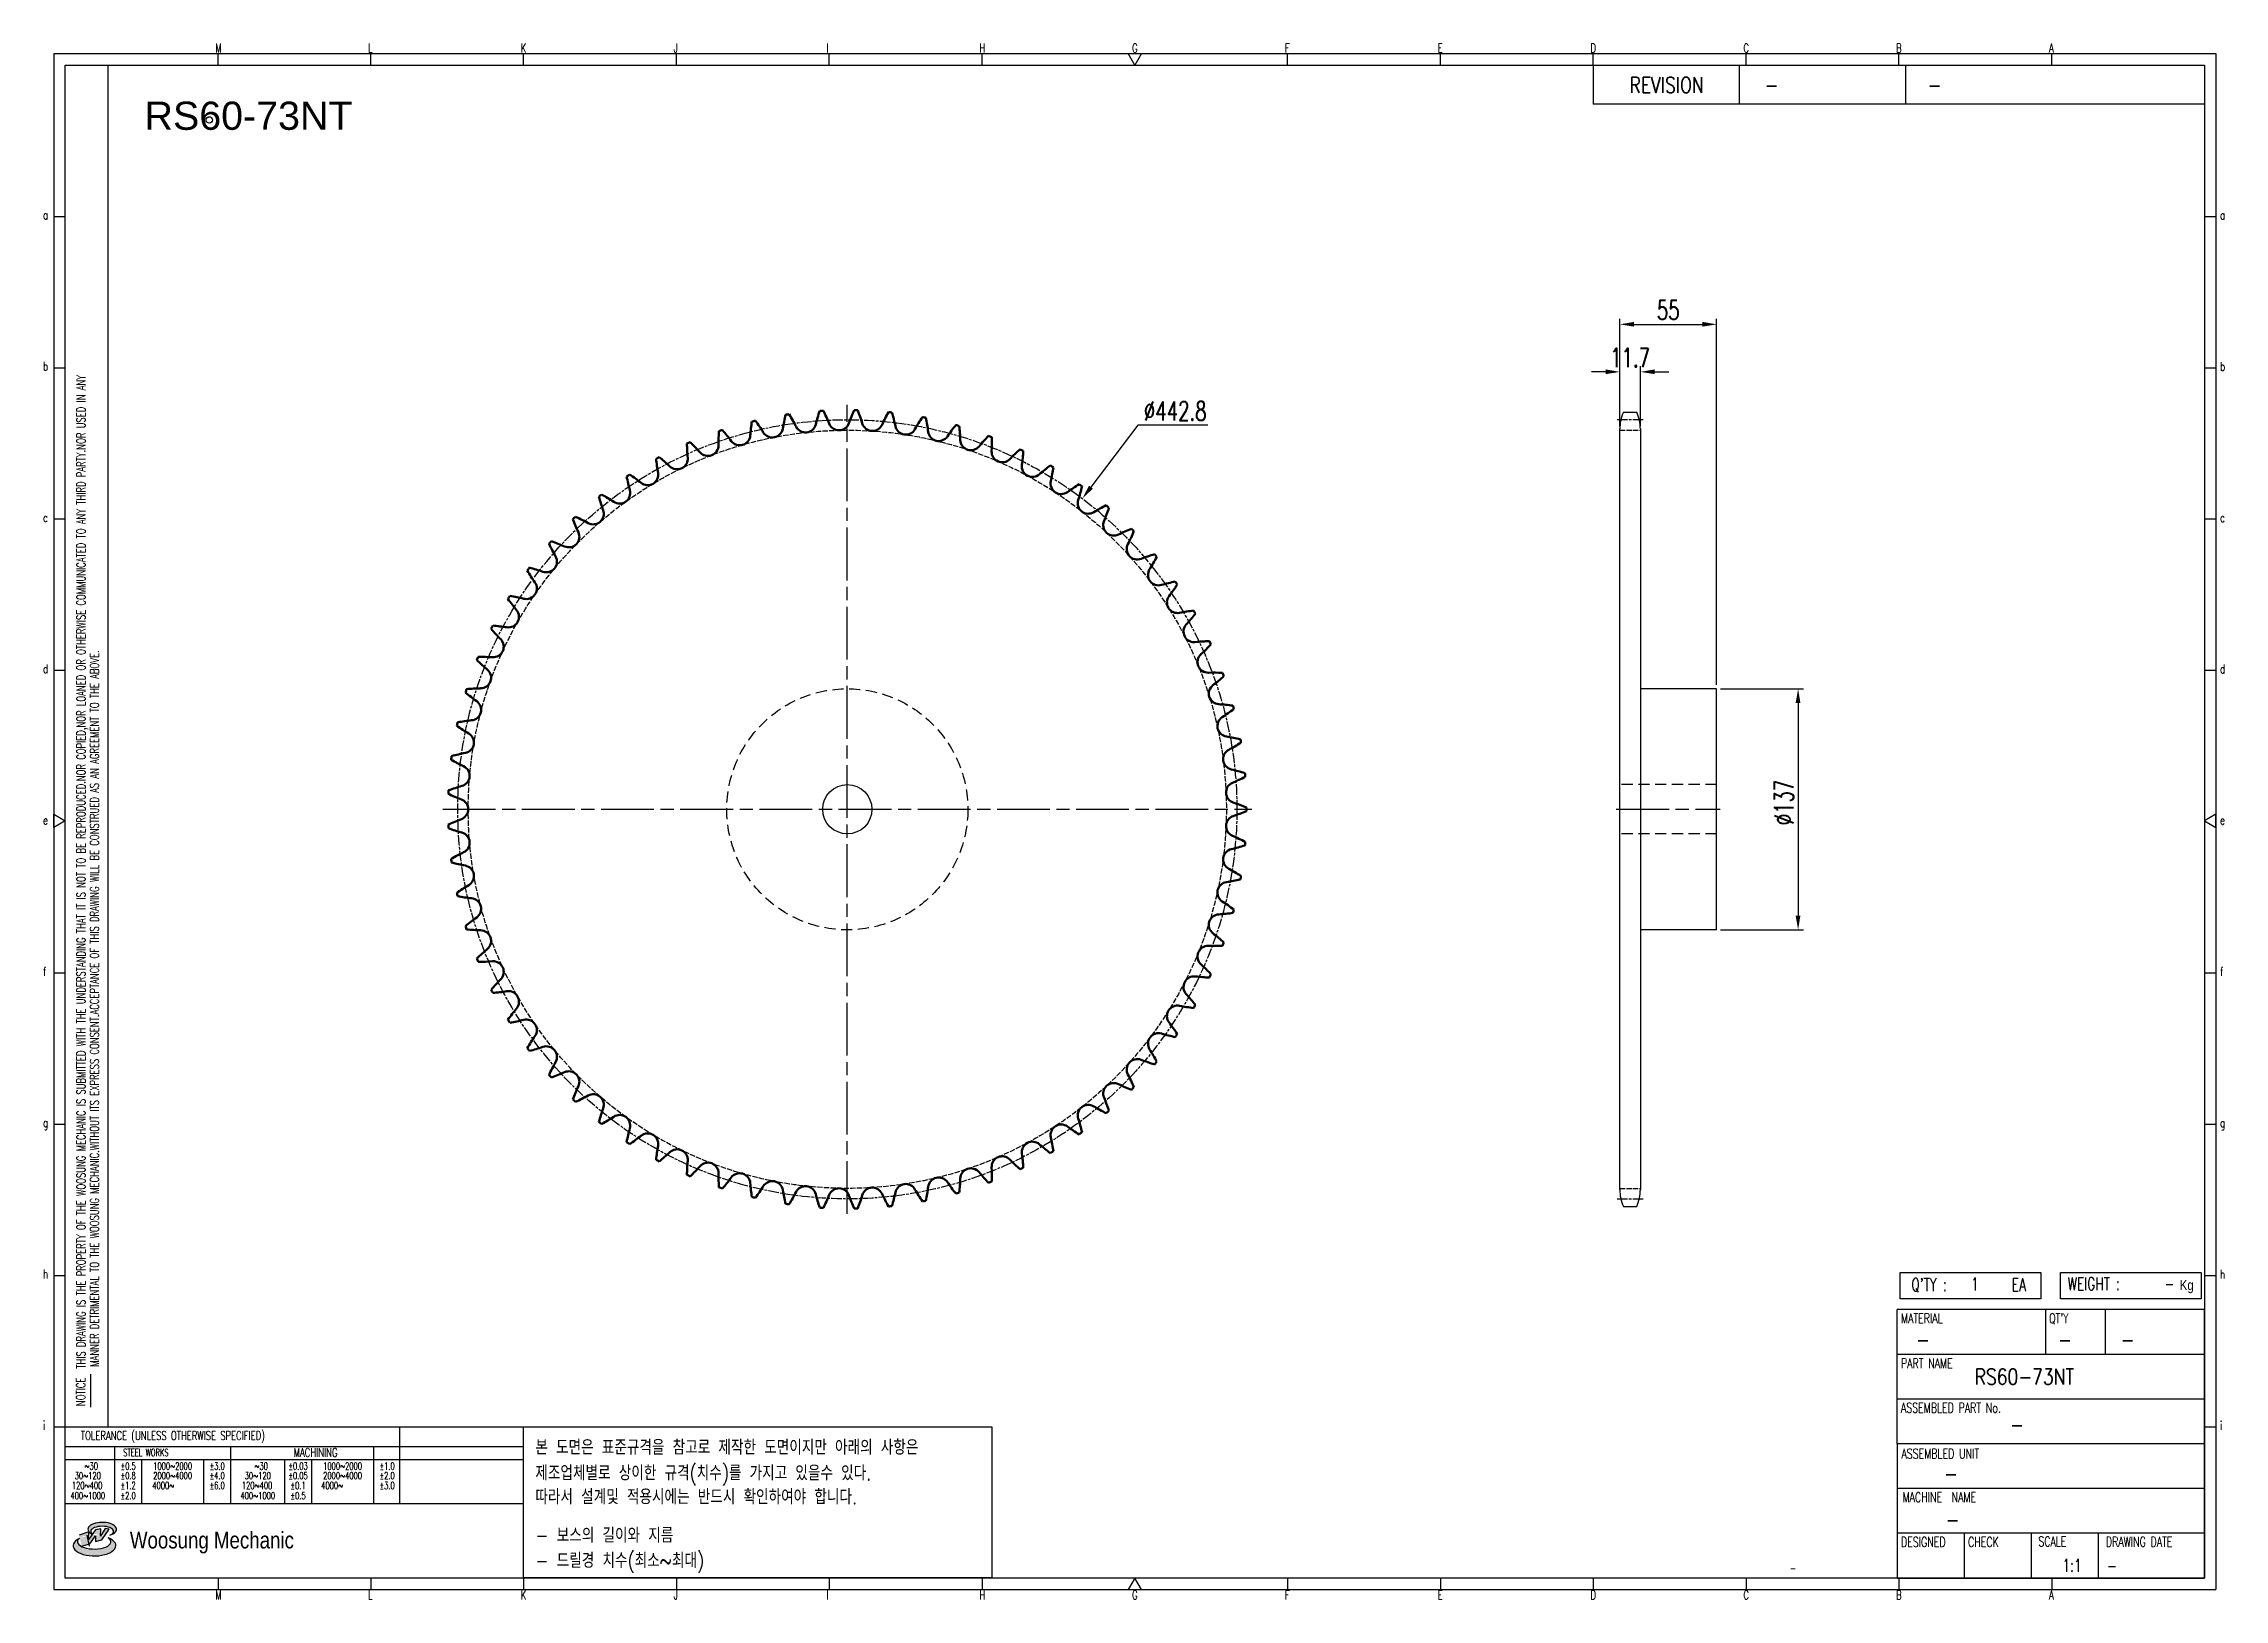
# Model space of a CAD drawing. Header units: millimetres. Extents: x 24037 to 25276, y 26 to 910.
import ezdxf
from ezdxf.enums import TextEntityAlignment as Align

# ---------------------------------------------------------------- set-up
doc = ezdxf.new("R2010")
doc.units = ezdxf.units.MM
for name, pattern in [('AM_ISO02W050', [7.5, 6, -1.5]), ('AM_ISO02W050x2', [3.75, 3, -0.75]), ('AM_ISO08W050', [18, 12, -1.5, 3, -1.5]), ('AM_ISO08W050x2', [9, 6, -0.75, 1.5, -0.75]), ('HIDDEN', [9.525, 6.35, -3.175])]:
    doc.linetypes.add(name, pattern=pattern)
for name, color, linetype, lineweight in [('AM_0N', 7, 'Continuous', 50), ('AM_3N', 6, 'AM_ISO02W050', 25), ('AM_7', 4, 'AM_ISO08W050', 25), ('AM_7N', 4, 'AM_ISO08W050', 25)]:
    doc.layers.add(name, color=color, linetype=linetype, lineweight=lineweight)
for name, color, linetype in [('HL', 2, 'HIDDEN'), ('S-DIM', 7, 'Continuous'), ('TITLE', 7, 'Continuous'), ('도면레이아웃', 7, 'Continuous')]:
    doc.layers.add(name, color=color, linetype=linetype)
doc.styles.add('HAN', font='ROMANS.shx', dxfattribs={"width": 0.7, "bigfont": 'whgtxt.shx'})
doc.styles.add('HKD_ST2', font='romans.shx', dxfattribs={"width": 0.7, "height": 4, "bigfont": '@extfont2.shx'})
doc.styles.add('HSG', font='SIMPLEX.shx', dxfattribs={"width": 0.7, "bigfont": 'HSG.shx'})
doc.styles.add('ROMANS', font='romans.shx', dxfattribs={"width": 0.7, "bigfont": 'whgtxt.shx'})
doc.styles.add('SLDTEXTSTYLE4', font='arial.ttf', dxfattribs={"width": 0.8})
doc.styles.get("Standard").update_dxf_attribs({"font": 'arial.ttf'})
doc.dimstyles.new('APP23', dxfattribs={"dimscale": 4.5, "dimtxt": 2.4, "dimasz": 1.8, "dimexe": 0.7, "dimexo": 0.5, "dimgap": 0.6, "dimtad": 1, "dimtoh": 1, "dimdec": 1, "dimrnd": 0.01, "dimzin": 9, "dimdsep": 46, "dimtxsty": 'HSG', "dimcen": 0, "dimclrd": 1, "dimclre": 1, "dimclrt": 256, "dimazin": 2, "dimtp": 1, "dimtm": 1, "dimtfac": 0.5, "dimtdec": 1, "dimtix": 1, "dimtofl": 0, "dimtmove": 0, "dimatfit": 3, "dimfxl": 0, "dimtvp": 1, "dimtolj": 2, "dimlwd": -1, "dimlwe": -1, "dimarcsym": 0})

# ---------------------------------------------------------------- blocks, each defined once
blk = doc.blocks.new('SUYWSHJH')
at = {"layer": '도면레이아웃'}
h = blk.add_hatch(color=10, dxfattribs=at)
h.paths.add_polyline_path([(1.544, 35.177), (1.554, 34.966), (1.779, 35.034), (2.054, 35.422), (1.908, 35.446), (1.728, 35.167), (1.741, 35.439), (1.547, 35.405), (1.292, 35.041), (1.295, 35.33), (0.943, 35.208), (1.03, 34.8), (1.336, 34.885)])
edge = h.paths.add_edge_path()
edge.add_ellipse((1.795, 35.421), major_axis=(-0.53, 0), ratio=0.487785, start_angle=122.36065, end_angle=403.39574)
edge.add_line((1.411, 35.244), (1.419, 35.261))
edge.add_ellipse((1.798, 35.344), major_axis=(-0.423, 0), ratio=0.444396, start_angle=131.58977, end_angle=386.19408, ccw=False)
edge = h.paths.add_edge_path()
edge.add_ellipse((1.512, 34.815), major_axis=(-0.793, 0), ratio=0.480113, start_angle=314.67633, end_angle=590.85213)
edge.add_ellipse((1.501, 34.958), major_axis=(-0.62, 0), ratio=0.43311, start_angle=331.7024, end_angle=574.42495, ccw=False)
for p, q in [((0, 90.118), (80.15, 90.118)), ((0, 90.118), (0, 33.191)), ((6.089, 89.693), (6.089, 90.118)), ((11.753, 89.693), (11.753, 90.118)), ((17.418, 89.693), (17.418, 90.118)), ((23.082, 89.693), (23.082, 90.118)), ((28.746, 89.693), (28.746, 90.118)), ((34.411, 89.693), (34.411, 90.118)), ((45.739, 89.693), (45.739, 90.118)), ((51.404, 89.693), (51.404, 90.118)), ((57.068, 89.693), (57.068, 90.118)), ((62.732, 89.693), (62.732, 90.118)), ((68.397, 89.693), (68.397, 90.118)), ((74.061, 89.693), (74.061, 90.118)), ((80.15, 90.118), (80.15, 33.191)), ((0, 84.085), (0.425, 84.085)), ((79.725, 84.085), (80.15, 84.085)), ((0, 78.478), (0.425, 78.478)), ((79.725, 78.478), (80.15, 78.478)), ((0, 72.87), (0.425, 72.87)), ((79.725, 72.87), (80.15, 72.87)), ((0, 67.262), (0.425, 67.262)), ((79.725, 67.262), (80.15, 67.262)), ((0, 56.047), (0.425, 56.047)), ((79.725, 56.047), (80.15, 56.047)), ((0, 50.439), (0.425, 50.439)), ((79.725, 50.439), (80.15, 50.439)), ((0, 44.832), (0.425, 44.832)), ((79.725, 44.832), (80.15, 44.832)), ((1.377, 39.947), (1.377, 41.174)), ((0, 39.224), (0.425, 39.224)), ((79.725, 39.224), (80.15, 39.224)), ((0, 33.191), (80.15, 33.191)), ((6.089, 33.616), (6.089, 33.191)), ((11.753, 33.616), (11.753, 33.191)), ((17.418, 33.616), (17.418, 33.191)), ((23.082, 33.616), (23.082, 33.191)), ((28.746, 33.616), (28.746, 33.191)), ((34.411, 33.616), (34.411, 33.191)), ((45.739, 33.616), (45.739, 33.191)), ((51.404, 33.616), (51.404, 33.191)), ((57.068, 33.616), (57.068, 33.191)), ((62.732, 33.616), (62.732, 33.191)), ((68.397, 33.616), (68.397, 33.191)), ((74.061, 33.616), (74.061, 33.191))]:
    blk.add_line(p, q)
at = {"color": 2}
for p, q in [((2.017, 39.224), (2.017, 89.693)), ((0.425, 39.224), (17.418, 39.224)), ((12.816, 39.224), (12.816, 36.382)), ((17.418, 33.616), (17.418, 39.224)), ((0.425, 38.487), (17.418, 38.487)), ((0.425, 38.012), (17.418, 38.012)), ((2.257, 38.487), (2.257, 36.382)), ((3.257, 38.012), (3.257, 36.382)), ((5.557, 38.012), (5.557, 36.382)), ((6.557, 38.5), (6.557, 36.382)), ((8.557, 38.012), (8.557, 36.382)), ((9.557, 38.026), (9.557, 36.382)), ((11.857, 38.487), (11.857, 36.382)), ((0.425, 36.382), (17.418, 36.382))]:
    blk.add_line(p, q, dxfattribs=at)
at = {"color": 6, "ltscale": 0.5}
for p, q in [((57.068, 89.693), (57.068, 88.246)), ((62.47, 89.693), (62.47, 88.246)), ((68.635, 89.693), (68.635, 88.246)), ((79.725, 88.246), (57.068, 88.246)), ((68.336, 38.59), (68.336, 43.563)), ((79.725, 43.563), (68.336, 43.563)), ((73.827, 43.563), (73.827, 41.905)), ((76.037, 43.563), (76.037, 41.905)), ((79.725, 38.59), (79.725, 43.563)), ((79.725, 41.905), (68.336, 41.905)), ((79.725, 40.248), (68.336, 40.248)), ((68.336, 38.59), (68.336, 33.616)), ((79.725, 38.59), (68.336, 38.59)), ((79.725, 33.616), (79.725, 38.59)), ((79.725, 36.932), (68.336, 36.932)), ((79.725, 35.274), (68.336, 35.274)), ((70.822, 33.616), (70.822, 35.274)), ((73.309, 33.616), (73.309, 35.274)), ((75.796, 33.616), (75.796, 35.274)), ((68.336, 33.616), (79.725, 33.616))]:
    blk.add_line(p, q, dxfattribs=at)
for points in [[(40.075, 89.693), (39.83, 90.118), (40.32, 90.118)], [(0.425, 89.693), (79.725, 89.693), (79.725, 33.616), (0.425, 33.616)], [(0.425, 61.679), (0, 61.433), (0, 61.924)], [(79.725, 61.679), (80.15, 61.433), (80.15, 61.924)], [(40.075, 33.616), (39.83, 33.191), (40.32, 33.191)]]:
    blk.add_lwpolyline(points, close=True)
at = {"layer": 'TITLE', "color": 20}
for p, q in [((68.449, 43.961), (68.449, 44.936)), ((68.449, 44.936), (73.654, 44.936)), ((73.654, 44.936), (73.654, 43.961)), ((74.39, 43.961), (74.39, 44.936)), ((74.39, 44.936), (79.595, 44.936)), ((79.595, 44.936), (79.595, 43.961)), ((73.654, 43.961), (68.449, 43.961)), ((79.595, 43.961), (74.39, 43.961))]:
    blk.add_line(p, q, dxfattribs=at)
at = {"layer": '도면레이아웃'}
for p, q in [((1.295, 35.33), (0.943, 35.208)), ((1.03, 34.8), (1.336, 34.885)), ((1.224, 35.208), (1.311, 34.8)), ((1.224, 35.208), (1.224, 35.208)), ((1.547, 35.405), (1.292, 35.041)), ((1.292, 35.041), (1.295, 35.33)), ((1.336, 34.885), (1.544, 35.177)), ((1.419, 35.261), (1.411, 35.244)), ((1.544, 35.177), (1.554, 34.966)), ((1.741, 35.439), (1.547, 35.405)), ((1.554, 34.966), (1.779, 35.034)), ((1.908, 35.446), (1.728, 35.167)), ((1.728, 35.167), (1.741, 35.439)), ((1.779, 35.034), (2.054, 35.422)), ((2.054, 35.422), (1.908, 35.446))]:
    blk.add_line(p, q, dxfattribs=at)
for centre, major_axis, ratio, start_param, end_param in [((1.795, 35.421), (-0.53, 0), 0.487785, 2.135596, 7.040584), ((1.512, 34.815), (-0.793, 0), 0.480113, 5.492138, 10.312315), ((1.501, 34.958), (-0.62, 0), 0.43311, 5.789299, 10.025607), ((1.798, 35.344), (-0.423, 0), 0.444396, 2.296675, 6.740358)]:
    blk.add_ellipse(centre, major_axis=major_axis, ratio=ratio, start_param=start_param, end_param=end_param, dxfattribs=at)
at = {"color": 4, "style": 'HKD_ST2', "width": 0.7}
for s, p in [('M', (5.988, 90.164)), ('L', (11.652, 90.164)), ('K', (17.316, 90.164)), ('J', (22.981, 90.164)), ('I', (28.645, 90.164)), ('H', (34.309, 90.164)), ('G', (39.974, 90.164)), ('F', (45.638, 90.164)), ('E', (51.302, 90.164)), ('D', (56.967, 90.164)), ('C', (62.631, 90.164)), ('B', (68.295, 90.164)), ('A', (73.96, 90.164)), ('a', (-0.395, 83.976)), ('a', (80.305, 83.97)), ('b', (-0.395, 78.368)), ('b', (80.305, 78.362)), ('c', (-0.395, 72.76)), ('c', (80.305, 72.754)), ('d', (-0.395, 67.153)), ('d', (80.305, 67.147)), ('e', (-0.395, 61.545)), ('e', (80.305, 61.539)), ('f', (-0.395, 55.937)), ('f', (80.305, 55.931)), ('g', (-0.395, 50.33)), ('g', (80.305, 50.324)), ('h', (-0.395, 44.722)), ('h', (80.305, 44.716)), ('i', (-0.395, 39.114)), ('i', (80.305, 39.108)), ('M', (5.988, 32.824)), ('L', (11.652, 32.824)), ('K', (17.316, 32.824)), ('J', (22.981, 32.824)), ('I', (28.645, 32.824)), ('H', (34.309, 32.824)), ('G', (39.974, 32.824)), ('F', (45.638, 32.824)), ('E', (51.302, 32.824)), ('D', (56.967, 32.824)), ('C', (62.631, 32.824)), ('B', (68.295, 32.824)), ('A', (73.96, 32.824))]:
    blk.add_text(s, height=0.326, dxfattribs=at).set_placement(p)
for s, height, style, width, p in [('REVISION', 0.5806, 'HAN', 0.8, (58.415, 88.664)), ('-', 0.581, 'HAN', 0.8, (63.426, 88.664)), ('-', 0.581, 'HAN', 0.8, (69.468, 88.664)), ("Q'TY : ", 0.4746, 'HKD_ST2', 0.7, (68.857, 44.253)), ('1', 0.475, 'HKD_ST2', 0.7, (71.071, 44.275)), ('EA', 0.4746, 'HKD_ST2', 0.7, (72.578, 44.253)), ('WEIGHT : ', 0.4746, 'HKD_ST2', 0.7, (74.65, 44.286)), ('-', 0.581, 'HAN', 0.8, (69.029, 42.157)), ('-', 0.581, 'HAN', 0.8, (74.289, 42.157)), ('-', 0.581, 'HAN', 0.8, (76.623, 42.157)), ('-', 0.581, 'HAN', 0.8, (72.515, 39.013)), ('-', 0.581, 'HAN', 0.8, (70.067, 37.189)), ('-', 0.581, 'HAN', 0.8, (70.126, 35.48)), ('1:1', 0.4746, 'HKD_ST2', 0.7, (74.458, 33.848)), ('-', 0.475, 'HKD_ST2', 0.7, (76.112, 33.837))]:
    blk.add_text(s, height=height, dxfattribs=dict(style=style, width=width)).set_placement(p)
at = {"color": 6, "style": 'HKD_ST2', "width": 0.7}
for s, p in [(' THIS DRAWING IS THE PROPERTY OF THE WOOSUNG MECHANIC IS SUBMITTED WITH THE UNDERSTANDING THAT IT IS NOT TO BE REPRODUCED.NOR COPIED,NOR LOANED OR OTHERWISE COMMUNICATED TO ANY THIRD PARTY.NOR USED IN ANY', (1.173, 41.217)), ('MANNER DETRIMENTAL TO THE WOOSUNG MECHANIC.WITHOUT ITS EXPRESS CONSENT.ACCEPTANCE OF THIS DRAWING WILL BE CONSTRUED AS AN AGREEMENT TO THE ABOVE.', (1.672, 41.447))]:
    blk.add_text(s, height=0.326266, rotation=90, dxfattribs=at).set_placement(p)
at = {"style": 'HKD_ST2', "width": 0.7}
blk.add_text('-', height=0.475, dxfattribs=at).set_placement((78.613, 44.286), align=Align.RIGHT)
at = {"color": 4, "style": 'HKD_ST2', "width": 0.7}
for s, height, p in [('MATERIAL', 0.3651, (68.474, 43.425)), ("QT'Y", 0.3651, (73.965, 43.425)), ('PART NAME', 0.3651, (68.474, 41.756)), ('ASSEMBLED PART No.', 0.36511, (68.474, 40.109)), ('ASSEMBLED UNIT', 0.36511, (68.49, 38.408)), ('MACHINE  NAME', 0.36511, (68.532, 36.794)), ('DESIGNED', 0.3651, (68.474, 35.136)), ('CHECK', 0.3651, (70.961, 35.136)), ('SCALE', 0.3651, (73.566, 35.153)), ('DRAWING DATE', 0.36511, (76.071, 35.141))]:
    blk.add_text(s, height=height, dxfattribs=at).set_placement(p, align=Align.TOP_LEFT)
at = {"style": 'HKD_ST2', "width": 0.7}
blk.add_text('NOTICE', height=0.3263, rotation=90, dxfattribs=at).set_placement((1.163, 39.988))
for s, height, style, width, p in [('TOLERANCE (UNLESS OTHERWISE SPECIFIED)', 0.32627, 'HKD_ST2', 0.7, (4.417, 38.896)), ('-', 0.326, 'ROMANS', 0.65, (64.469, 33.975))]:
    blk.add_text(s, height=height, dxfattribs=dict(style=style, width=width)).set_placement(p, align=Align.MIDDLE_CENTER)
at = {"color": 4, "style": 'HKD_ST2', "width": 0.7}
for s, height, p in [('STEEL WORKS', 0.26101, (3.416, 38.268)), ('MACHINING', 0.3263, (9.707, 38.27)), ('%%P0.5', 0.261, (2.757, 37.762)), ('%%P0.8', 0.261, (2.757, 37.411)), ('%%P3.0', 0.261, (6.057, 37.762)), ('%%P4.0', 0.261, (6.057, 37.411)), ('%%P0.03', 0.261, (9.057, 37.762)), ('%%P0.05', 0.261, (9.057, 37.411)), ('%%P1.0', 0.261, (12.357, 37.762)), ('%%P2.0', 0.261, (12.357, 37.411)), ('%%P1.2', 0.261, (2.757, 37.045)), ('%%P2.0', 0.261, (2.757, 36.67)), ('%%P6.0', 0.261, (6.057, 37.045)), ('%%P0.1', 0.261, (9.057, 37.045)), ('%%P0.5', 0.261, (9.057, 36.67)), ('%%P3.0', 0.261, (12.357, 37.045))]:
    blk.add_text(s, height=height, dxfattribs=at).set_placement(p, align=Align.MIDDLE)
for s, height, p in [('30%%126120', 0.261, (1.263, 37.411)), ('%%12630', 0.261, (1.389, 37.762)), ('2000%%1264000', 0.26101, (4.407, 37.411)), ('1000%%1262000', 0.26101, (4.407, 37.762)), ('30%%126120', 0.261, (7.563, 37.411)), ('%%12630', 0.261, (7.689, 37.762)), ('2000%%1264000', 0.26101, (10.707, 37.411)), ('1000%%1262000', 0.26101, (10.707, 37.762)), ('400%%1261000', 0.26101, (1.263, 36.67)), ('120%%126400', 0.26101, (1.237, 37.045)), ('4000%%126', 0.261, (4.061, 37.045)), ('400%%1261000', 0.26101, (7.563, 36.67)), ('120%%126400', 0.26101, (7.537, 37.045)), ('4000%%126', 0.261, (10.321, 37.045))]:
    blk.add_text(s, height=height, dxfattribs=at).set_placement(p, align=Align.MIDDLE_CENTER)
at = {"color": 1, "style": 'SLDTEXTSTYLE4', "width": 0.8}
blk.add_text('Woosung Mechanic', height=0.61957, dxfattribs=at).set_placement((2.822, 34.711))
at = {"layer": 'TITLE', "width": 0.8}
blk.add_text('Kg', height=0.3789, dxfattribs=at).set_placement((78.807, 44.286))
blk = doc.blocks.new('*D2')
at = {"layer": 'Defpoints', "color": 0, "transparency": 16777216}
for p in [(24944.6, 723.6), (24932.9, 690.5), (24944.6, 690.5)]:
    blk.add_point(p, dxfattribs=at)
at = {"layer": 'S-DIM', "color": 1, "transparency": 16777216}
for p, q in [((24924.8, 723.6), (24916.7, 723.6)), ((24932.9, 692.8), (24932.9, 726.8)), ((24944.6, 692.8), (24944.6, 726.8)), ((24952.7, 723.6), (24960.8, 723.6))]:
    blk.add_line(p, q, dxfattribs=at)
for points in [[(24924.8, 725), (24924.8, 722.3), (24932.9, 723.6)], [(24952.7, 725), (24952.7, 722.3), (24944.6, 723.6)]]:
    blk.add_solid(points, dxfattribs=at)
at = {"layer": 'S-DIM', "transparency": 16777216, "insert": (24938.7, 731.7), "char_height": 10.8, "attachment_point": 5, "style": 'HSG'}
blk.add_mtext('\\A2;11.7', dxfattribs=at)
blk = doc.blocks.new('*D3')
at = {"layer": 'Defpoints', "color": 0, "transparency": 16777216}
for p in [(24987.9, 750.6), (24932.9, 690.5), (24987.9, 543.5)]:
    blk.add_point(p, dxfattribs=at)
at = {"layer": 'S-DIM', "color": 1, "transparency": 16777216}
for p, q in [((24932.9, 692.8), (24932.9, 753.8)), ((24941, 750.6), (24979.8, 750.6)), ((24987.9, 545.8), (24987.9, 753.8))]:
    blk.add_line(p, q, dxfattribs=at)
for points in [[(24941, 752), (24941, 749.3), (24932.9, 750.6)], [(24979.8, 752), (24979.8, 749.3), (24987.9, 750.6)]]:
    blk.add_solid(points, dxfattribs=at)
at = {"layer": 'S-DIM', "transparency": 16777216, "insert": (24960.4, 758.7), "char_height": 10.8, "attachment_point": 5, "style": 'HSG'}
blk.add_mtext('\\A2;55', dxfattribs=at)
blk = doc.blocks.new('*D4')
at = {"layer": 'Defpoints', "color": 0, "transparency": 16777216}
for p in [(24987.9, 543.5), (24987.9, 406.5), (25034.2, 406.5)]:
    blk.add_point(p, dxfattribs=at)
at = {"layer": 'S-DIM', "color": 1, "transparency": 16777216}
for p, q in [((24990.1, 543.5), (25037.3, 543.5)), ((25034.2, 535.4), (25034.2, 414.6)), ((24990.1, 406.5), (25037.3, 406.5))]:
    blk.add_line(p, q, dxfattribs=at)
for points in [[(25032.8, 535.4), (25035.5, 535.4), (25034.2, 543.5)], [(25032.8, 414.6), (25035.5, 414.6), (25034.2, 406.5)]]:
    blk.add_solid(points, dxfattribs=at)
at = {"layer": 'S-DIM', "transparency": 16777216, "insert": (25026.1, 478.9), "char_height": 10.8, "attachment_point": 5, "rotation": 90, "style": 'HSG'}
blk.add_mtext('\\A2;%%c137', dxfattribs=at)
blk = doc.blocks.new('*D5')
at = {"layer": 'Defpoints', "color": 0, "transparency": 16777216}
for p in [(24627.4, 651.6), (24360.3, 298.5)]:
    blk.add_point(p, dxfattribs=at)
at = {"layer": 'S-DIM', "color": 1, "transparency": 16777216}
for p, q in [((24659, 693.3), (24632.3, 658)), ((24698.8, 693.3), (24659, 693.3))]:
    blk.add_line(p, q, dxfattribs=at)
blk.add_solid([(24631.2, 658.9), (24633.4, 657.2), (24627.4, 651.6)], dxfattribs=at)
at = {"layer": 'S-DIM', "transparency": 16777216, "insert": (24680.2, 701.4), "char_height": 10.8, "attachment_point": 5, "style": 'HSG'}
blk.add_mtext('\\A2;∅442.8', dxfattribs=at)

msp = doc.modelspace()

# ---------------------------------------------------------------- linework, layer by layer
for p, q in [((24934.94, 700.68), (24942.48, 700.68)), ((24932.86, 258.86), (24932.86, 691.18)), ((24944.56, 691.18), (24944.56, 258.86)), ((24987.86, 543.52), (24944.56, 543.52)), ((24987.86, 406.52), (24987.86, 543.52)), ((24987.86, 406.52), (24944.56, 406.52)), ((24934.94, 249.36), (24942.48, 249.36))]:
    msp.add_line(p, q)
at = {"color": 4}
msp.add_lwpolyline([(24309.89, 124.14), (24576.05, 124.14), (24576.05, 38.17), (24309.89, 38.17)], close=True, dxfattribs=at)
for centre, radius in [((24131.24, 866.74), 1.85), ((24493.84, 475.02), 14)]:
    msp.add_circle(centre, radius)
for centre, start, end in [((24955.56, 691.18), 155.25994, 180), ((24921.86, 691.18), 0, 24.74006), ((24955.56, 258.86), 180, 204.74006), ((24921.86, 258.86), 335.25994, 0)]:
    msp.add_arc(centre, 22.7, start, end)
at = {"layer": 'AM_0N'}
for centre, radius, start, end in [((24545.54, 678.81), 107.19, 171.12036, 175.41096), ((24493.84, 475.02), 226.91, 103.3019, 103.82138), ((24354.92, 632.83), 107.19, 31.71233, 36.00293), ((24562.87, 673.61), 107.19, 166.18885, 170.47945), ((24493.84, 475.02), 226.91, 98.3704, 98.88988), ((24369, 644.19), 107.19, 26.78082, 31.07142), ((24579.68, 666.94), 107.19, 161.25734, 165.54795), ((24493.84, 475.02), 226.91, 93.43889, 93.95837), ((24384, 654.29), 107.19, 21.84932, 26.13992), ((24489.08, 696.42), 6.01, 201.84932, 340.61644), ((24595.86, 658.85), 107.19, 156.32584, 160.61644), ((24493.84, 475.02), 226.91, 88.50738, 89.02686), ((24399.82, 663.07), 107.19, 16.91781, 21.20841), ((24508.13, 696.01), 6.01, 196.91781, 335.68493), ((24611.29, 649.4), 107.19, 151.39433, 155.68493), ((24493.84, 475.02), 226.91, 83.57588, 84.09536), ((24416.33, 670.46), 107.19, 11.9863, 16.2769), ((24625.84, 638.66), 107.19, 146.46282, 150.75342), ((24493.84, 475.02), 226.91, 78.64437, 79.16385), ((24433.42, 676.4), 107.19, 7.05479, 11.34539), ((24493.84, 475.02), 226.91, 113.16492, 113.6844), ((24509.87, 684.65), 107.19, 180.98337, 185.27397), ((24329.94, 606.7), 107.19, 41.57534, 45.86594), ((24414.63, 681.82), 6.01, 221.57534, 0.34247), ((24527.83, 682.5), 107.19, 176.05187, 180.34247), ((24493.84, 475.02), 226.91, 108.23341, 108.75289), ((24341.87, 620.3), 107.19, 36.64384, 40.93444), ((24432.7, 687.87), 6.01, 216.64384, 355.41096), ((24451.22, 692.34), 6.01, 211.71233, 350.47945), ((24470.06, 695.19), 6.01, 206.78082, 345.54795), ((24527.07, 693.97), 6.01, 191.9863, 330.75342), ((24545.77, 690.3), 6.01, 187.05479, 325.82192), ((24639.42, 626.71), 107.19, 141.53132, 145.82192), ((24493.84, 475.02), 226.91, 73.71286, 74.23234), ((24450.96, 680.85), 107.19, 2.12329, 6.41389), ((24564.08, 685.04), 6.01, 182.12329, 320.89041), ((24651.92, 613.63), 107.19, 136.59981, 140.89041), ((24493.84, 475.02), 226.91, 68.78136, 69.30084), ((24468.81, 683.77), 107.19, 357.19178, 1.48238), ((24493.84, 475.02), 226.91, 118.09642, 118.6159), ((24491.79, 685.26), 107.19, 185.91488, 190.20548), ((24319.23, 592.12), 107.19, 46.50685, 50.79745), ((24397.14, 674.25), 6.01, 226.50685, 5.27397), ((24581.88, 678.22), 6.01, 177.19178, 315.9589), ((24663.25, 599.53), 107.19, 131.6683, 135.9589), ((24493.84, 475.02), 226.91, 63.84985, 64.36933), ((24599.02, 669.9), 6.01, 172.26027, 311.0274), ((24486.85, 685.15), 107.19, 352.26027, 356.55087), ((24673.33, 584.5), 107.19, 126.7368, 131.0274), ((24493.84, 475.02), 226.91, 58.91834, 59.43782), ((24504.94, 684.97), 107.19, 347.32877, 351.61937), ((24493.84, 475.02), 226.91, 123.02793, 123.54741), ((24473.72, 684.3), 107.19, 190.84639, 195.13699), ((24309.81, 576.68), 107.19, 51.43836, 55.72896), ((24380.37, 665.2), 6.01, 231.43836, 10.20548), ((24615.38, 660.14), 6.01, 167.32877, 306.09589), ((24682.08, 568.67), 107.19, 121.80529, 126.09589), ((24522.95, 683.24), 107.19, 342.39726, 346.68786), ((24493.84, 475.02), 226.91, 53.98683, 54.50632), ((24349.47, 642.95), 6.01, 241.30137, 20.06849), ((24493.84, 475.02), 226.91, 127.95944, 128.47892), ((24455.8, 681.8), 107.19, 195.77789, 200.06849), ((24301.75, 560.48), 107.19, 56.36986, 60.66046), ((24364.44, 654.74), 6.01, 236.36986, 15.13699), ((24630.85, 649.01), 6.01, 162.39726, 301.16438), ((24689.43, 552.14), 107.19, 116.87378, 121.16438), ((24540.74, 679.97), 107.19, 337.46575, 341.75635), ((24493.84, 475.02), 226.91, 49.05533, 49.57481), ((24335.57, 629.92), 6.01, 246.23288, 25), ((24493.84, 475.02), 226.91, 132.89094, 133.41043), ((24438.17, 677.76), 107.19, 200.7094, 205), ((24295.11, 543.65), 107.19, 61.30137, 65.59197), ((24645.3, 636.58), 6.01, 157.46575, 296.23288), ((24695.34, 535.04), 107.19, 111.94228, 116.23288), ((24558.18, 675.18), 107.19, 332.53425, 336.82485), ((24493.84, 475.02), 226.91, 44.12382, 44.6433), ((24493.84, 475.02), 226.91, 137.82245, 138.34193), ((24420.95, 672.22), 107.19, 205.64091, 209.93151), ((24289.95, 526.31), 107.19, 66.23288, 70.52348), ((24658.63, 622.97), 6.01, 152.53425, 291.30137), ((24699.75, 517.5), 107.19, 107.01077, 111.30137), ((24493.84, 475.02), 226.91, 39.19231, 39.7118), ((24493.84, 475.02), 226.91, 142.75396, 143.27344), ((24404.26, 665.23), 107.19, 210.57241, 214.86301), ((24286.29, 508.6), 107.19, 71.16438, 75.45498), ((24322.84, 615.74), 6.01, 251.16438, 29.93151), ((24670.74, 608.25), 6.01, 147.60274, 286.36986), ((24575.15, 668.91), 107.19, 327.60274, 331.89334), ((24493.84, 475.02), 226.91, 147.68546, 148.20495), ((24284.17, 490.63), 107.19, 76.09589, 80.38649), ((24311.38, 600.52), 6.01, 256.09589, 34.86301), ((24702.64, 499.64), 107.19, 102.07926, 106.36986), ((24681.53, 592.55), 6.01, 142.67123, 281.43836), ((24591.52, 661.2), 107.19, 322.67123, 326.96183), ((24493.84, 475.02), 226.91, 34.26081, 34.78029), ((24301.26, 584.37), 6.01, 261.0274, 39.79452), ((24388.24, 656.82), 107.19, 215.50392, 219.79452), ((24703.98, 481.6), 107.19, 97.14776, 101.43836), ((24607.16, 652.11), 107.19, 317.73973, 322.03033), ((24493.84, 475.02), 226.91, 29.3293, 29.84878), ((24493.84, 475.02), 226.91, 152.61697, 153.13645), ((24373.01, 647.07), 107.19, 220.43543, 224.72603), ((24292.58, 567.41), 6.01, 265.9589, 44.72603), ((24283.61, 472.55), 107.19, 81.0274, 85.318), ((24690.94, 575.98), 6.01, 137.73973, 276.50685), ((24703.77, 463.51), 107.19, 92.21625, 96.50685), ((24493.84, 475.02), 226.91, 24.39779, 24.91727), ((24493.84, 475.02), 226.91, 157.54848, 158.06796), ((24358.66, 636.05), 107.19, 225.36693, 229.65753), ((24284.6, 454.49), 107.19, 85.9589, 90.2495), ((24698.89, 558.66), 6.01, 132.80822, 271.57534), ((24621.96, 641.72), 107.19, 312.80822, 317.09882), ((24285.38, 549.77), 6.01, 270.89041, 49.65753), ((24702, 445.5), 107.19, 87.28474, 91.57534), ((24705.32, 540.73), 6.01, 127.87671, 266.64384), ((24635.82, 630.08), 107.19, 307.87671, 312.16731), ((24493.84, 475.02), 226.91, 19.46629, 19.98577), ((24493.84, 475.02), 226.91, 162.47999, 162.99947), ((24345.32, 623.83), 107.19, 230.29844, 234.58904), ((24287.14, 436.57), 107.19, 90.89041, 95.18101), ((24279.73, 531.57), 6.01, 275.82192, 54.58904), ((24698.7, 427.72), 107.19, 82.35324, 86.64384), ((24493.84, 475.02), 226.91, 14.53478, 15.05426), ((24493.84, 475.02), 226.91, 167.41149, 167.93097), ((24333.08, 610.51), 107.19, 235.22995, 239.52055), ((24291.21, 418.95), 107.19, 95.82192, 100.11252), ((24710.19, 522.3), 6.01, 122.94521, 261.71233), ((24648.62, 617.3), 107.19, 302.94521, 307.23581), ((24275.66, 512.95), 6.01, 280.75342, 59.52055), ((24713.45, 503.53), 6.01, 118.0137, 256.78082), ((24693.87, 410.28), 107.19, 77.42173, 81.71233), ((24660.28, 603.47), 107.19, 298.0137, 302.3043), ((24493.84, 475.02), 226.91, 9.60327, 10.12275), ((24493.84, 475.02), 226.91, 172.343, 172.86248), ((24322.02, 596.19), 107.19, 240.16145, 244.45205), ((24296.78, 401.74), 107.19, 100.75342, 105.04403), ((24273.2, 494.06), 6.01, 285.68493, 64.45205), ((24687.57, 393.33), 107.19, 72.49022, 76.78082), ((24493.84, 475.02), 226.91, 177.27451, 177.79399), ((24312.24, 580.97), 107.19, 245.09296, 249.38356), ((24303.81, 385.07), 107.19, 105.68493, 109.97553), ((24715.09, 484.55), 6.01, 113.08219, 251.84932), ((24670.71, 588.69), 107.19, 293.08219, 297.37279), ((24493.84, 475.02), 226.91, 4.67177, 5.19125), ((24272.38, 475.02), 6.01, 290.61644, 69.38356), ((24715.09, 465.49), 6.01, 108.15068, 246.91781), ((24679.83, 376.97), 107.19, 67.55871, 71.84932), ((24679.83, 573.06), 107.19, 288.15068, 292.44129), ((24493.84, 475.02), 226.91, 359.74026, 0.25974), ((24312.24, 369.06), 107.19, 110.61644, 114.90704), ((24493.84, 475.02), 226.91, 182.20601, 182.72549), ((24303.81, 564.97), 107.19, 250.02447, 254.31507), ((24273.2, 455.98), 6.01, 295.54795, 74.31507), ((24670.71, 361.35), 107.19, 62.62721, 66.91781), ((24322.02, 353.85), 107.19, 115.54795, 119.83855), ((24493.84, 475.02), 226.91, 187.13752, 187.657), ((24713.45, 446.51), 6.01, 103.21918, 241.9863), ((24687.57, 556.71), 107.19, 283.21918, 287.50978), ((24493.84, 475.02), 226.91, 354.80875, 355.32823), ((24296.78, 548.3), 107.19, 254.95597, 259.24658), ((24275.66, 437.08), 6.01, 300.47945, 79.24658), ((24693.87, 539.76), 107.19, 278.28767, 282.57827), ((24660.28, 346.57), 107.19, 57.6957, 61.9863), ((24493.84, 475.02), 226.91, 349.87725, 350.39673), ((24333.08, 339.52), 107.19, 120.47945, 124.77005), ((24493.84, 475.02), 226.91, 192.06903, 192.58851), ((24291.21, 531.09), 107.19, 259.88748, 264.17808), ((24279.73, 418.47), 6.01, 305.41096, 84.17808), ((24710.19, 427.73), 6.01, 98.28767, 237.05479), ((24648.62, 332.73), 107.19, 52.76419, 57.05479), ((24345.32, 326.21), 107.19, 125.41096, 129.70156), ((24705.32, 409.31), 6.01, 93.35616, 232.12329), ((24698.7, 522.32), 107.19, 273.35616, 277.64676), ((24493.84, 475.02), 226.91, 344.94574, 345.46522), ((24493.84, 475.02), 226.91, 197.00053, 197.52001), ((24287.14, 513.46), 107.19, 264.81899, 269.10959), ((24285.38, 400.27), 6.01, 310.34247, 89.10959), ((24698.89, 391.37), 6.01, 88.42466, 227.19178), ((24702, 504.53), 107.19, 268.42466, 272.71526), ((24635.82, 319.95), 107.19, 47.83269, 52.12329), ((24493.84, 475.02), 226.91, 340.01423, 340.53371), ((24358.66, 313.99), 107.19, 130.34247, 134.63307), ((24493.84, 475.02), 226.91, 201.93204, 202.45152), ((24284.6, 495.55), 107.19, 269.7505, 274.0411), ((24292.58, 382.63), 6.01, 315.27397, 94.0411), ((24621.96, 308.32), 107.19, 42.90118, 47.19178), ((24373.01, 302.96), 107.19, 135.27397, 139.56457), ((24493.84, 475.02), 226.91, 206.86355, 207.38303), ((24690.94, 374.06), 6.01, 83.49315, 222.26027), ((24703.77, 486.53), 107.19, 263.49315, 267.78375), ((24493.84, 475.02), 226.91, 335.08273, 335.60221), ((24283.61, 477.49), 107.19, 274.682, 278.9726), ((24301.26, 365.67), 6.01, 320.20548, 98.9726), ((24388.24, 293.21), 107.19, 140.20548, 144.49608), ((24681.53, 357.48), 6.01, 78.56164, 217.32877), ((24703.98, 468.44), 107.19, 258.56164, 262.85224), ((24607.16, 297.93), 107.19, 37.96967, 42.26027), ((24493.84, 475.02), 226.91, 330.15122, 330.6707), ((24493.84, 475.02), 226.91, 211.79505, 212.31454), ((24284.17, 459.41), 107.19, 279.61351, 283.90411), ((24311.38, 349.52), 6.01, 325.13699, 103.90411), ((24670.74, 341.78), 6.01, 73.63014, 212.39726), ((24702.64, 450.4), 107.19, 253.63014, 257.92074), ((24591.52, 288.84), 107.19, 33.03817, 37.32877), ((24493.84, 475.02), 226.91, 325.21971, 325.73919), ((24404.26, 284.81), 107.19, 145.13699, 149.42759), ((24493.84, 475.02), 226.91, 216.72656, 217.24604), ((24286.29, 441.44), 107.19, 284.54502, 288.83562), ((24322.84, 334.3), 6.01, 330.06849, 108.83562), ((24575.15, 281.13), 107.19, 28.10666, 32.39726), ((24420.95, 277.81), 107.19, 150.06849, 154.35909), ((24493.84, 475.02), 226.91, 221.65807, 222.17755), ((24289.95, 423.72), 107.19, 289.47652, 293.76712), ((24335.57, 320.12), 6.01, 335, 113.76712), ((24658.63, 327.07), 6.01, 68.69863, 207.46575), ((24558.18, 274.86), 107.19, 23.17515, 27.46575), ((24699.75, 432.54), 107.19, 248.69863, 252.98923), ((24493.84, 475.02), 226.91, 320.2882, 320.80769), ((24438.17, 272.28), 107.19, 155, 159.2906), ((24493.84, 475.02), 226.91, 226.58957, 227.10906), ((24295.11, 406.38), 107.19, 294.40803, 298.69863), ((24349.47, 307.09), 6.01, 339.93151, 118.69863), ((24645.3, 313.45), 6.01, 63.76712, 202.53425), ((24540.74, 270.07), 107.19, 18.24365, 22.53425), ((24695.34, 415), 107.19, 243.76712, 248.05772), ((24493.84, 475.02), 226.91, 315.3567, 315.87618), ((24455.8, 268.24), 107.19, 159.93151, 164.22211), ((24301.75, 389.56), 107.19, 299.33954, 303.63014), ((24364.44, 295.3), 6.01, 344.86301, 123.63014), ((24630.85, 301.03), 6.01, 58.83562, 197.60274), ((24522.95, 266.8), 107.19, 13.31214, 17.60274), ((24689.43, 397.9), 107.19, 238.83562, 243.12622), ((24493.84, 475.02), 226.91, 310.42519, 310.94467), ((24493.84, 475.02), 226.91, 231.52108, 232.04056), ((24473.72, 265.74), 107.19, 164.86301, 169.15361), ((24493.84, 475.02), 226.91, 236.45259, 236.97207), ((24309.81, 373.36), 107.19, 304.27104, 308.56164), ((24380.37, 284.84), 6.01, 349.79452, 128.56164), ((24599.02, 280.13), 6.01, 48.9726, 187.73973), ((24615.38, 289.9), 6.01, 53.90411, 192.67123), ((24504.94, 265.07), 107.19, 8.38063, 12.67123), ((24682.08, 381.37), 107.19, 233.90411, 238.19471), ((24493.84, 475.02), 226.91, 305.49368, 306.01317), ((24491.79, 264.78), 107.19, 169.79452, 174.08512), ((24493.84, 475.02), 226.91, 241.3841, 241.90358), ((24319.23, 357.91), 107.19, 309.20255, 313.49315), ((24397.14, 275.79), 6.01, 354.72603, 133.49315), ((24509.87, 265.38), 107.19, 174.72603, 179.01663), ((24414.63, 268.21), 6.01, 359.65753, 138.42466), ((24581.88, 271.81), 6.01, 44.0411, 182.80822), ((24663.25, 350.51), 107.19, 224.0411, 228.3317), ((24486.85, 264.89), 107.19, 3.44913, 7.73973), ((24673.33, 365.54), 107.19, 228.9726, 233.2632), ((24493.84, 475.02), 226.91, 300.56218, 301.08166), ((24493.84, 475.02), 226.91, 246.3156, 246.83508), ((24329.94, 343.34), 107.19, 314.13406, 318.42466), ((24527.83, 267.54), 107.19, 179.65753, 183.94813), ((24341.87, 329.73), 107.19, 319.06556, 323.35616), ((24432.7, 262.17), 6.01, 4.58904, 143.35616), ((24545.54, 271.23), 107.19, 184.58904, 188.87964), ((24354.92, 317.21), 107.19, 323.99707, 328.28767), ((24451.22, 257.7), 6.01, 9.52055, 148.28767), ((24470.06, 254.84), 6.01, 14.45205, 153.21918), ((24527.07, 256.07), 6.01, 29.24658, 168.0137), ((24433.42, 273.64), 107.19, 348.65461, 352.94521), ((24545.77, 259.74), 6.01, 34.17808, 172.94521), ((24639.42, 323.33), 107.19, 214.17808, 218.46868), ((24450.96, 269.19), 107.19, 353.58611, 357.87671), ((24564.08, 265), 6.01, 39.10959, 177.87671), ((24651.92, 336.41), 107.19, 219.10959, 223.40019), ((24493.84, 475.02), 226.91, 290.69916, 291.21864), ((24468.81, 266.27), 107.19, 358.51762, 2.80822), ((24493.84, 475.02), 226.91, 295.63067, 296.15015), ((24493.84, 475.02), 226.91, 251.24711, 251.76659), ((24493.84, 475.02), 226.91, 256.17862, 256.6981), ((24562.87, 276.43), 107.19, 189.52055, 193.81115), ((24493.84, 475.02), 226.91, 261.11012, 261.6296), ((24369, 305.85), 107.19, 328.92858, 333.21918), ((24579.68, 283.09), 107.19, 194.45205, 198.74266), ((24493.84, 475.02), 226.91, 266.04163, 266.56111), ((24384, 295.74), 107.19, 333.86008, 338.15068), ((24489.08, 253.61), 6.01, 19.38356, 158.15068), ((24595.86, 291.18), 107.19, 199.38356, 203.67416), ((24493.84, 475.02), 226.91, 270.97314, 271.49262), ((24399.82, 286.97), 107.19, 338.79159, 343.08219), ((24508.13, 254.02), 6.01, 24.31507, 163.08219), ((24611.29, 300.64), 107.19, 204.31507, 208.60567), ((24493.84, 475.02), 226.91, 275.90464, 276.42412), ((24416.33, 279.58), 107.19, 343.7231, 348.0137), ((24625.84, 311.38), 107.19, 209.24658, 213.53718), ((24493.84, 475.02), 226.91, 280.83615, 281.35563), ((24493.84, 475.02), 226.91, 285.76766, 286.28714)]:
    msp.add_arc(centre, radius, start, end, dxfattribs=at)
at = {"layer": 'AM_3N', "linetype": 'AM_ISO02W050x2'}
for p, q in [((24932.86, 690.52), (24944.56, 690.52)), ((24932.86, 259.52), (24944.56, 259.52))]:
    msp.add_line(p, q, dxfattribs=at)
msp.add_circle((24493.84, 475.02), 215.44, dxfattribs=at)
at = {"layer": 'AM_7', "linetype": 'AM_ISO08W050x2'}
msp.add_circle((24493.84, 475.02), 221.4, dxfattribs=at)
at = {"layer": 'AM_7N', "linetype": 'AM_ISO08W050x2', "ltscale": 5}
for p, q in [((24493.84, 245.11), (24493.84, 704.93)), ((24263.93, 475.02), (24723.75, 475.02)), ((24930.86, 475.02), (24989.86, 475.02))]:
    msp.add_line(p, q, dxfattribs=at)
at = {"layer": 'AM_7N', "linetype": 'AM_ISO08W050x2'}
for p, q in [((24931.3, 696.48), (24946.12, 696.48)), ((24931.3, 253.56), (24946.12, 253.56))]:
    msp.add_line(p, q, dxfattribs=at)
at = {"layer": 'HL'}
for p, q in [((24987.86, 489.02), (24932.86, 489.02)), ((24987.86, 461.02), (24932.86, 461.02))]:
    msp.add_line(p, q, dxfattribs=at)
msp.add_circle((24493.84, 475.02), 68.5, dxfattribs=at)

# ---------------------------------------------------------------- block references
at = {"xscale": 15.33158536894296, "yscale": 15.33158536894296, "zscale": 15.33158536894296}
msp.add_blockref('SUYWSHJH', (24042.85, -477.22), dxfattribs=at)

# ---------------------------------------------------------------- texts
at = {"color": 2}
msp.add_text('RS60-73NT', height=16.019, dxfattribs=at).set_placement((24094.47, 861.15))
at = {"style": 'HAN', "width": 0.8}
msp.add_text('RS60-73NT', height=8.902, dxfattribs=at).set_placement((25134.57, 148.09))
at = {"color": 4, "style": 'HAN', "width": 0.8}
for s, p in [('본 도면은 표준규격을 참고로 제작한 도면이지만 아래의 사항은', (24316.56, 108.23)), ('제조업체별로 상이한 규격(치수)를 가지고 있을수 있다.', (24316.56, 93.63)), ('따라서 설계및 적용시에는 반드시 확인하여야 합니다.', (24316.56, 80.08)), ('- 보스의 길이와 지름', (24316.56, 58.24)), ('- 드릴경 치수(최소~최대)', (24316.56, 43.89))]:
    msp.add_text(s, height=8.4226, dxfattribs=at).set_placement(p)

# ---------------------------------------------------------------- dimensions: what is measured, and where the dimension line sits
at = {"layer": 'S-DIM'}
dim = msp.add_linear_dim(base=(24987.86, 750.63), p1=(24932.86, 690.52), p2=(24987.86, 543.52), dimstyle='APP23', dxfattribs=at)
dim.commit()
dim.dimension.update_dxf_attribs({"geometry": '*D3', "text_midpoint": (24960.36, 758.73)})
dim = msp.add_linear_dim(base=(24944.56, 723.63), p1=(24932.86, 690.52), p2=(24944.56, 690.52), dimstyle='APP23', dxfattribs=at)
dim.commit()
dim.dimension.update_dxf_attribs({"geometry": '*D2', "text_midpoint": (24938.71, 723.63), "dimtype": 128})
dim = msp.add_diameter_dim_2p(p1=(24360.27, 298.45), p2=(24627.41, 651.58), dimstyle='APP23', dxfattribs=at)
dim.commit()
dim.dimension.update_dxf_attribs({"geometry": '*D5', "text_midpoint": (24680.22, 693.31), "dimtype": 131})
dim = msp.add_linear_dim(base=(25034.19, 406.52), p1=(24987.86, 543.52), p2=(24987.86, 406.52), angle=90, text='%%c<>', dimstyle='APP23', dxfattribs=at)
dim.commit()
dim.dimension.update_dxf_attribs({"geometry": '*D4', "text_midpoint": (25034.19, 478.88), "dimtype": 128})

doc.saveas('drawing.dxf')
